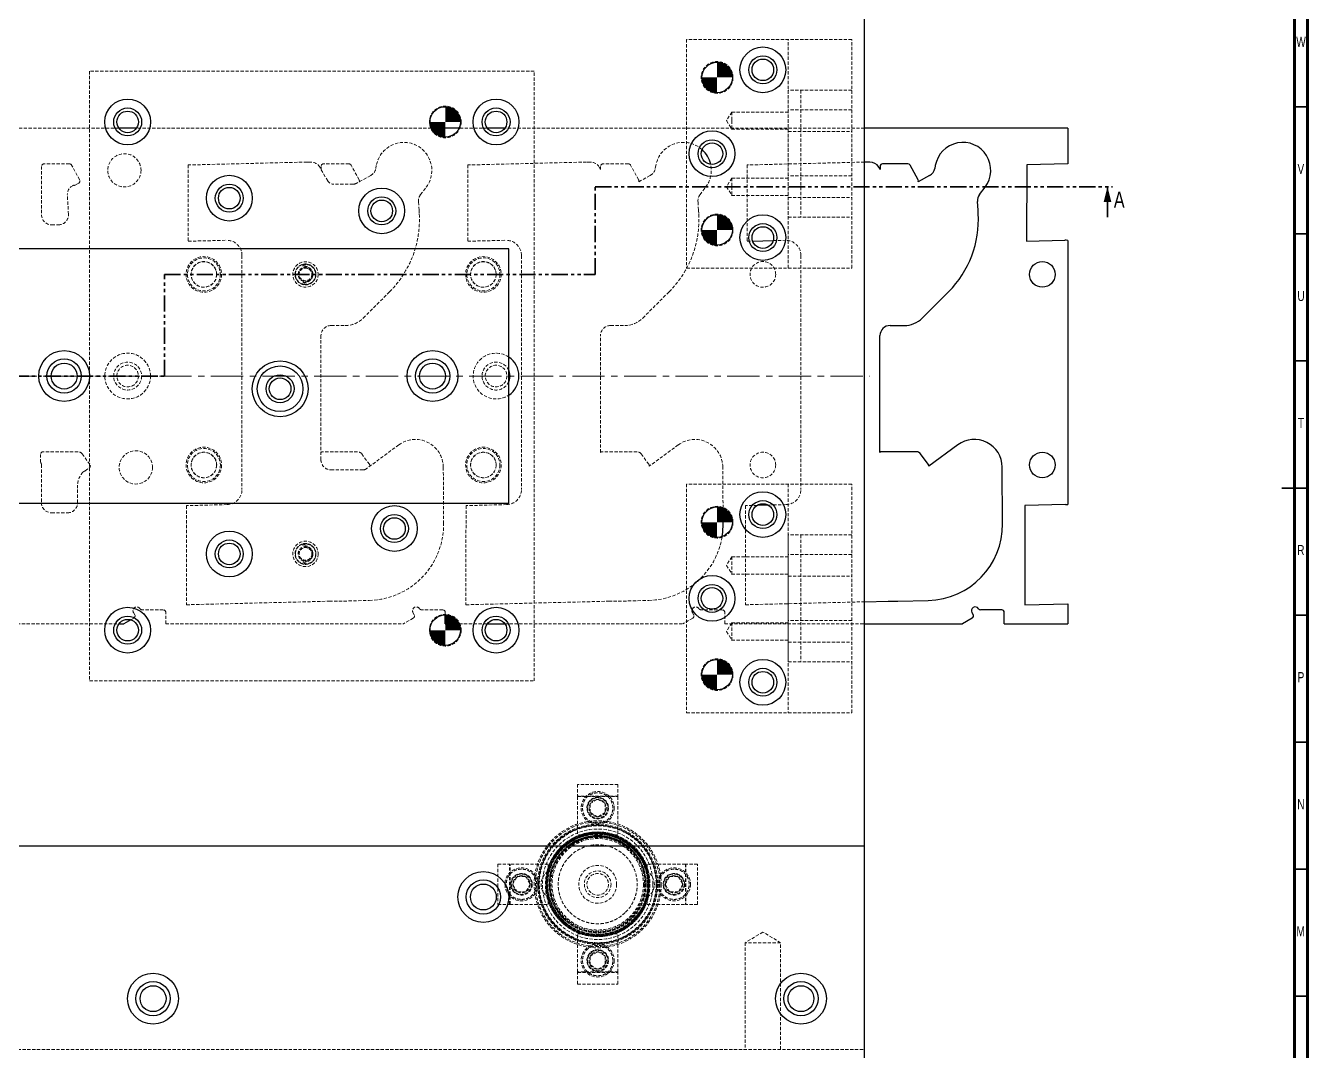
# Model space of a CAD drawing. Header units: millimetres. Extents: x 4 to 895, y 5 to 1495.
# Drawn here: x 391 to 895, y 528 to 932 of the extents above; entities that cross this region are included whole.
import ezdxf

# ---------------------------------------------------------------- set-up
doc = ezdxf.new("R2010")
doc.units = ezdxf.units.MM
for name, pattern in [('CENTERX2', [20.32, 12.7, -2.54, 2.54, -2.54]), ('HIDDEN', [1.905, 1.27, -0.635]), ('PHANTOM', [12.7, 6.35, -1.27, 1.27, -1.27, 1.27, -1.27])]:
    doc.linetypes.add(name, pattern=pattern)
doc.styles.add('SLDTEXTSTYLE0', font='TXT', dxfattribs={"width": 0.75})

# ---------------------------------------------------------------- blocks, each defined once
blk = doc.blocks.new('SW_DOWELSYMBOL_1')
at = {"linetype": 'Continuous', "lineweight": 0}
h = blk.add_hatch(color=0, dxfattribs=at)
edge = h.paths.add_edge_path(flags=0)
edge.add_arc((0, 0), 6, 0, 90)
edge.add_line((0, 6), (0, 0))
edge.add_line((0, 0), (6, 0))
h = blk.add_hatch(color=0, dxfattribs=at)
edge = h.paths.add_edge_path(flags=0)
edge.add_arc((0, 0), 6, 180, 270)
edge.add_line((0, -6), (0, 0))
edge.add_line((0, 0), (-6, 0))
at = {"color": 0, "linetype": 'Continuous', "lineweight": 0}
blk.add_circle((0, 0), 6, dxfattribs=at)
blk = doc.blocks.new('SW_DOWELSYMBOL_2')
at = {"linetype": 'Continuous', "lineweight": 0}
h = blk.add_hatch(color=0, dxfattribs=at)
edge = h.paths.add_edge_path(flags=0)
edge.add_arc((0, 0), 6, 0, 90)
edge.add_line((0, 6), (0, 0))
edge.add_line((0, 0), (6, 0))
h = blk.add_hatch(color=0, dxfattribs=at)
edge = h.paths.add_edge_path(flags=0)
edge.add_arc((0, 0), 6, 180, 270)
edge.add_line((0, -6), (0, 0))
edge.add_line((0, 0), (-6, 0))
at = {"color": 0, "linetype": 'Continuous', "lineweight": 0}
blk.add_circle((0, 0), 6, dxfattribs=at)
blk = doc.blocks.new('SW_DOWELSYMBOL_3')
at = {"linetype": 'Continuous', "lineweight": 0}
h = blk.add_hatch(color=0, dxfattribs=at)
edge = h.paths.add_edge_path(flags=0)
edge.add_arc((0, 0), 6, 0, 90)
edge.add_line((0, 6), (0, 0))
edge.add_line((0, 0), (6, 0))
h = blk.add_hatch(color=0, dxfattribs=at)
edge = h.paths.add_edge_path(flags=0)
edge.add_arc((0, 0), 6, 180, 270)
edge.add_line((0, -6), (0, 0))
edge.add_line((0, 0), (-6, 0))
at = {"color": 0, "linetype": 'Continuous', "lineweight": 0}
blk.add_circle((0, 0), 6, dxfattribs=at)
blk = doc.blocks.new('SW_DOWELSYMBOL_4')
at = {"linetype": 'Continuous', "lineweight": 0}
h = blk.add_hatch(color=0, dxfattribs=at)
edge = h.paths.add_edge_path(flags=0)
edge.add_arc((0, 0), 6, 0, 90)
edge.add_line((0, 6), (0, 0))
edge.add_line((0, 0), (6, 0))
h = blk.add_hatch(color=0, dxfattribs=at)
edge = h.paths.add_edge_path(flags=0)
edge.add_arc((0, 0), 6, 180, 270)
edge.add_line((0, -6), (0, 0))
edge.add_line((0, 0), (-6, 0))
at = {"color": 0, "linetype": 'Continuous', "lineweight": 0}
blk.add_circle((0, 0), 6, dxfattribs=at)
blk = doc.blocks.new('SW_DOWELSYMBOL_5')
at = {"linetype": 'Continuous', "lineweight": 0}
h = blk.add_hatch(color=0, dxfattribs=at)
edge = h.paths.add_edge_path(flags=0)
edge.add_arc((0, 0), 6, 0, 90)
edge.add_line((0, 6), (0, 0))
edge.add_line((0, 0), (6, 0))
h = blk.add_hatch(color=0, dxfattribs=at)
edge = h.paths.add_edge_path(flags=0)
edge.add_arc((0, 0), 6, 180, 270)
edge.add_line((0, -6), (0, 0))
edge.add_line((0, 0), (-6, 0))
at = {"color": 0, "linetype": 'Continuous', "lineweight": 0}
blk.add_circle((0, 0), 6, dxfattribs=at)
blk = doc.blocks.new('SW_DOWELSYMBOL_6')
at = {"linetype": 'Continuous', "lineweight": 0}
h = blk.add_hatch(color=0, dxfattribs=at)
edge = h.paths.add_edge_path(flags=0)
edge.add_arc((0, 0), 6, 0, 90)
edge.add_line((0, 6), (0, 0))
edge.add_line((0, 0), (6, 0))
h = blk.add_hatch(color=0, dxfattribs=at)
edge = h.paths.add_edge_path(flags=0)
edge.add_arc((0, 0), 6, 180, 270)
edge.add_line((0, -6), (0, 0))
edge.add_line((0, 0), (-6, 0))
at = {"color": 0, "linetype": 'Continuous', "lineweight": 0}
blk.add_circle((0, 0), 6, dxfattribs=at)

msp = doc.modelspace()

# ---------------------------------------------------------------- linework, layer by layer
at = {"color": 7, "linetype": 'Continuous', "lineweight": 70}
for p, q in [((895, 1495), (895, 5)), ((890, 1490), (890, 10))]:
    msp.add_line(p, q, dxfattribs=at)
at = {"color": 7, "linetype": 'Continuous', "lineweight": 25}
for p, q in [((720.694, 609.057), (720.694, 979.057)), ((434.131, 891.557), (427.257, 891.557)), ((561.149, 891.557), (550.24, 891.557)), ((579.131, 891.557), (572.257, 891.557)), ((800.694, 891.557), (720.694, 891.557)), ((800.694, 891.557), (800.694, 877.518)), ((721.292, 878.275), (720.694, 878.26)), ((722.804, 878.274), (721.292, 878.275)), ((726.824, 875.345), (726.287, 876.275)), ((726.824, 876.558), (726.824, 875.345)), ((737.779, 877.557), (727.824, 877.557)), ((741.786, 871.274), (738.658, 877.035)), ((746.342, 872.951), (741.869, 870.522)), ((748.567, 876.893), (748.374, 875.782)), ((784.536, 877.118), (784.52, 847.111)), ((800.694, 877.518), (784.536, 877.118)), ((765.968, 865.466), (768.166, 868.36)), ((765.372, 859.394), (765.162, 862.8)), ((765.458, 857.988), (765.372, 859.394)), ((580.694, 844.057), (230.694, 844.057)), ((580.694, 744.057), (580.694, 844.057)), ((676.679, 847.164), (684.774, 847.365)), ((784.52, 847.111), (799.546, 847.483)), ((800.694, 847.401), (800.694, 743.542)), ((743.426, 816.879), (753.802, 827.244)), ((730.791, 813.957), (736.354, 813.954)), ((726.764, 763.974), (726.789, 809.959)), ((757.396, 766.977), (746.005, 758.584)), ((741.174, 764.25), (727.454, 764.25)), ((745.819, 759.317), (742.784, 763.437)), ((775.064, 735.931), (774.921, 758.193)), ((230.694, 744.057), (580.694, 744.057)), ((665.064, 735.931), (665.025, 742.087)), ((682.739, 743.284), (678.468, 743.178)), ((783.865, 743.064), (783.844, 704.057)), ((799.843, 743.459), (783.865, 743.064)), ((720.694, 705.218), (730.056, 705.449)), ((730.056, 705.449), (733.806, 705.447)), ((733.806, 705.447), (745.813, 705.747)), ((774.694, 702.057), (766.399, 702.057)), ((783.844, 704.057), (800.694, 704.475)), ((800.694, 704.475), (800.694, 696.557)), ((427.257, 696.557), (429.237, 696.557)), ((431.943, 698.12), (429.237, 696.557)), ((555.694, 696.557), (555.694, 700.057)), ((555.694, 696.557), (561.149, 696.557)), ((572.257, 696.557), (579.131, 696.557)), ((720.694, 696.557), (759.237, 696.557)), ((763.095, 698.785), (759.237, 696.557)), ((762.995, 700.957), (763.461, 700.151)), ((775.694, 696.557), (775.694, 701.057)), ((775.694, 696.557), (800.694, 696.557)), ((720.694, 609.057), (160.694, 609.057)), ((720.694, 489.057), (720.694, 609.057))]:
    msp.add_line(p, q, dxfattribs=at)
at = {"color": 7, "linetype": 'HIDDEN', "lineweight": 18}
for p, q in [((715.694, 926.557), (650.694, 926.557)), ((650.694, 926.557), (650.694, 836.557)), ((690.694, 836.557), (690.694, 926.557)), ((715.694, 836.557), (715.694, 926.557)), ((590.694, 914.057), (415.694, 914.057)), ((415.694, 914.057), (415.694, 674.057)), ((590.694, 674.057), (590.694, 914.057)), ((690.694, 906.557), (690.694, 856.557)), ((715.694, 906.557), (690.694, 906.557)), ((695.694, 906.557), (695.694, 856.557)), ((668.444, 897.957), (666.401, 894.557)), ((668.444, 897.957), (668.444, 894.557)), ((690.694, 897.957), (668.444, 897.957)), ((715.694, 898.807), (690.694, 898.807)), ((666.401, 894.557), (668.444, 891.157)), ((668.444, 894.557), (668.444, 891.157)), ((427.257, 891.557), (160.694, 891.557)), ((550.24, 891.557), (434.131, 891.557)), ((572.257, 891.557), (561.149, 891.557)), ((720.694, 891.557), (579.131, 891.557)), ((668.444, 891.157), (690.694, 891.157)), ((690.694, 890.307), (715.694, 890.307)), ((501.292, 878.275), (454.536, 877.118)), ((502.804, 878.274), (501.292, 878.275)), ((611.292, 878.275), (564.536, 877.118)), ((612.804, 878.274), (611.292, 878.275)), ((720.694, 878.26), (674.536, 877.118)), ((396.824, 876.558), (396.814, 857.559)), ((407.779, 877.557), (397.824, 877.557)), ((411.786, 871.274), (408.658, 877.035)), ((454.536, 877.118), (454.52, 847.111)), ((509.416, 870.856), (506.287, 876.275)), ((506.824, 876.558), (506.824, 875.345)), ((517.779, 877.557), (507.824, 877.557)), ((521.786, 871.274), (518.658, 877.035)), ((526.342, 872.951), (520.672, 869.872)), ((528.567, 876.893), (528.374, 875.782)), ((564.536, 877.118), (564.52, 847.111)), ((616.824, 875.345), (616.287, 876.275)), ((616.824, 876.558), (616.824, 875.345)), ((627.779, 877.557), (617.824, 877.557)), ((631.786, 871.274), (628.658, 877.035)), ((636.342, 872.951), (631.869, 870.522)), ((638.567, 876.893), (638.374, 875.782)), ((674.536, 877.118), (674.52, 847.111)), ((715.694, 872.807), (690.694, 872.807)), ((409.045, 868.989), (409.296, 869.125)), ((410.067, 869.202), (411.385, 869.918)), ((519.433, 869.557), (511.664, 869.557)), ((545.968, 865.466), (548.166, 868.36)), ((655.968, 865.466), (658.166, 868.36)), ((668.444, 871.957), (666.401, 868.557)), ((666.401, 868.557), (668.444, 865.157)), ((668.444, 871.957), (668.444, 868.557)), ((690.694, 871.957), (668.444, 871.957)), ((668.444, 868.557), (668.444, 865.157)), ((407.423, 857.683), (406.961, 865.229)), ((545.372, 859.394), (545.162, 862.8)), ((655.372, 859.394), (655.162, 862.8)), ((668.444, 865.157), (690.694, 865.157)), ((690.694, 864.307), (715.694, 864.307)), ((545.458, 857.988), (545.372, 859.394)), ((655.458, 857.988), (655.372, 859.394)), ((400.812, 853.557), (403.423, 853.556)), ((690.694, 856.557), (715.694, 856.557)), ((454.52, 847.111), (469.546, 847.483)), ((564.52, 847.111), (579.546, 847.483)), ((674.52, 847.111), (676.679, 847.164)), ((684.774, 847.365), (689.546, 847.483)), ((475.694, 841.485), (475.694, 749.458)), ((585.694, 841.485), (585.694, 749.458)), ((695.694, 841.485), (695.694, 749.458)), ((503.577, 833.976), (503.493, 834.742)), ((503.582, 833.977), (503.548, 833.639)), ((504.78, 834.113), (504.729, 834.646)), ((650.694, 836.557), (715.694, 836.557)), ((523.426, 816.879), (533.802, 827.244)), ((633.426, 816.879), (643.802, 827.244)), ((510.791, 813.957), (516.354, 813.954)), ((620.791, 813.957), (626.354, 813.954)), ((506.763, 761.124), (506.789, 809.959)), ((616.764, 763.974), (616.789, 809.959)), ((537.396, 766.977), (524.55, 757.512)), ((647.396, 766.977), (636.005, 758.584)), ((396.454, 763.25), (396.454, 760.25)), ((411.174, 764.25), (397.454, 764.25)), ((415.82, 759.317), (412.784, 763.437)), ((521.174, 764.25), (507.454, 764.25)), ((525.82, 759.317), (522.784, 763.437)), ((631.174, 764.25), (617.454, 764.25)), ((635.82, 759.317), (632.784, 763.437)), ((396.762, 759.183), (396.754, 744.252)), ((413.998, 756.732), (415.608, 757.919)), ((523.363, 757.122), (510.763, 757.122)), ((555.064, 735.931), (554.921, 758.193)), ((665.025, 742.087), (664.921, 758.193)), ((411.01, 744.273), (410.968, 750.778)), ((715.694, 751.557), (650.694, 751.557)), ((650.694, 751.557), (650.694, 661.557)), ((690.694, 751.557), (690.694, 661.557)), ((715.694, 661.557), (715.694, 751.557)), ((453.865, 743.064), (453.844, 704.057)), ((469.843, 743.459), (453.865, 743.064)), ((563.865, 743.064), (563.844, 704.057)), ((579.843, 743.459), (563.865, 743.064)), ((673.865, 743.064), (673.844, 704.057)), ((678.468, 743.178), (673.865, 743.064)), ((689.843, 743.459), (682.739, 743.284)), ((400.752, 740.25), (407.008, 740.247)), ((690.694, 731.557), (690.694, 681.557)), ((715.694, 731.557), (690.694, 731.557)), ((695.694, 731.557), (695.694, 681.557)), ((503.577, 723.976), (503.493, 724.742)), ((503.582, 723.977), (503.548, 723.639)), ((504.78, 724.113), (504.729, 724.646)), ((668.444, 722.957), (666.401, 719.557)), ((668.444, 722.957), (668.444, 716.157)), ((690.694, 722.957), (668.444, 722.957)), ((715.694, 723.807), (690.694, 723.807)), ((666.401, 719.557), (668.444, 716.157)), ((668.444, 716.157), (690.694, 716.157)), ((690.694, 715.307), (715.694, 715.307)), ((444.694, 702.057), (436.399, 702.057)), ((453.844, 704.057), (510.056, 705.449)), ((510.056, 705.449), (513.806, 705.447)), ((513.806, 705.447), (525.813, 705.747)), ((554.694, 702.057), (546.399, 702.057)), ((563.844, 704.057), (620.056, 705.449)), ((620.056, 705.449), (623.806, 705.447)), ((623.806, 705.447), (635.813, 705.747)), ((664.694, 702.057), (656.399, 702.057)), ((673.844, 704.057), (720.694, 705.218)), ((335.694, 696.557), (427.257, 696.557)), ((433.095, 698.785), (431.943, 698.12)), ((432.995, 700.957), (433.461, 700.151)), ((445.694, 696.557), (445.694, 701.057)), ((445.694, 696.557), (539.237, 696.557)), ((543.095, 698.785), (539.237, 696.557)), ((542.995, 700.957), (543.461, 700.151)), ((555.694, 700.057), (555.694, 701.057)), ((561.149, 696.557), (572.257, 696.557)), ((579.131, 696.557), (649.237, 696.557)), ((653.095, 698.785), (649.237, 696.557)), ((652.995, 700.957), (653.461, 700.151)), ((665.694, 696.557), (665.694, 701.057)), ((665.694, 696.557), (720.694, 696.557)), ((668.444, 696.957), (666.401, 693.557)), ((668.444, 696.957), (668.444, 690.157)), ((690.694, 696.957), (668.444, 696.957)), ((715.694, 697.807), (690.694, 697.807)), ((666.401, 693.557), (668.444, 690.157)), ((668.444, 690.157), (690.694, 690.157)), ((690.694, 689.307), (715.694, 689.307)), ((690.694, 681.557), (715.694, 681.557)), ((415.694, 674.057), (590.694, 674.057)), ((650.694, 661.557), (715.694, 661.557)), ((623.644, 633.357), (607.744, 633.357)), ((607.744, 633.357), (607.744, 628.757)), ((623.644, 633.357), (623.644, 628.757)), ((623.644, 628.757), (607.744, 628.757)), ((607.744, 628.557), (607.744, 628.757)), ((607.744, 628.557), (623.644, 628.557)), ((607.744, 628.557), (607.744, 613.557)), ((612.694, 625.79), (615.694, 627.522)), ((612.694, 622.325), (612.694, 625.79)), ((615.694, 627.522), (618.694, 625.79)), ((618.694, 625.79), (618.694, 622.325)), ((623.644, 628.757), (623.644, 628.557)), ((623.644, 628.557), (623.644, 613.557)), ((615.694, 620.593), (612.694, 622.325)), ((618.694, 622.325), (615.694, 620.593)), ((611.25, 613.557), (607.744, 613.557)), ((623.644, 613.557), (620.139, 613.557)), ((602.399, 607.352), (604.449, 609.057)), ((576.394, 602.007), (576.394, 586.107)), ((576.394, 602.007), (580.994, 602.007)), ((580.994, 586.107), (580.994, 602.007)), ((580.994, 602.007), (581.194, 602.007)), ((581.194, 586.107), (581.194, 602.007)), ((596.194, 602.007), (581.194, 602.007)), ((596.194, 598.502), (596.194, 602.007)), ((635.194, 602.007), (635.194, 598.502)), ((650.194, 602.007), (635.194, 602.007)), ((650.194, 602.007), (650.194, 586.107)), ((650.394, 602.007), (650.194, 602.007)), ((650.394, 602.007), (650.394, 586.107)), ((654.994, 602.007), (650.394, 602.007)), ((654.994, 586.107), (654.994, 602.007)), ((582.23, 594.057), (583.962, 597.057)), ((583.962, 597.057), (587.426, 597.057)), ((587.426, 597.057), (589.159, 594.057)), ((642.23, 594.057), (643.962, 597.057)), ((643.962, 597.057), (647.426, 597.057)), ((647.426, 597.057), (649.159, 594.057)), ((583.962, 591.057), (582.23, 594.057)), ((587.426, 591.057), (583.962, 591.057)), ((589.159, 594.057), (587.426, 591.057)), ((643.962, 591.057), (642.23, 594.057)), ((647.426, 591.057), (643.962, 591.057)), ((649.159, 594.057), (647.426, 591.057)), ((576.394, 586.107), (580.994, 586.107)), ((580.994, 586.107), (581.194, 586.107)), ((581.194, 586.107), (596.194, 586.107)), ((596.194, 586.107), (596.194, 589.613)), ((635.194, 589.613), (635.194, 586.107)), ((635.194, 586.107), (650.194, 586.107)), ((650.394, 586.107), (650.194, 586.107)), ((654.994, 586.107), (650.394, 586.107)), ((680.694, 575.264), (673.694, 571.057)), ((687.694, 571.057), (680.694, 575.264)), ((607.744, 574.557), (611.25, 574.557)), ((607.744, 559.557), (607.744, 574.557)), ((620.139, 574.557), (623.644, 574.557)), ((623.644, 559.557), (623.644, 574.557)), ((687.694, 571.057), (673.694, 571.057)), ((673.694, 571.057), (673.694, 529.057)), ((687.694, 529.057), (687.694, 571.057)), ((612.694, 565.79), (615.694, 567.522)), ((612.694, 562.325), (612.694, 565.79)), ((615.694, 567.522), (618.694, 565.79)), ((618.694, 565.79), (618.694, 562.325)), ((615.694, 560.593), (612.694, 562.325)), ((618.694, 562.325), (615.694, 560.593)), ((623.644, 559.557), (607.744, 559.557)), ((607.744, 559.357), (607.744, 559.557)), ((607.744, 554.757), (607.744, 559.357)), ((607.744, 559.357), (623.644, 559.357)), ((623.644, 559.557), (623.644, 559.357)), ((623.644, 554.757), (623.644, 559.357)), ((607.744, 554.757), (623.644, 554.757)), ((160.694, 529.057), (720.694, 529.057))]:
    msp.add_line(p, q, dxfattribs=at)
at = {"color": 7, "linetype": 'Continuous', "lineweight": 35}
for p, q in [((890, 900), (895, 900)), ((816.334, 856.557), (816.334, 868.557)), ((890, 850), (895, 850)), ((890, 800), (895, 800)), ((895.001, 750), (884.999, 750)), ((890, 750), (895, 750)), ((890, 700), (895, 700)), ((890, 650), (895, 650)), ((890, 600), (895, 600)), ((890, 550), (895, 550))]:
    msp.add_line(p, q, dxfattribs=at)
at = {"color": 7, "linetype": 'PHANTOM', "lineweight": 35}
for p, q in [((614.737, 834.057), (614.737, 868.557)), ((614.737, 868.557), (818.334, 868.557)), ((445.172, 794.057), (445.172, 834.057)), ((445.172, 834.057), (614.737, 834.057)), ((385.392, 794.057), (445.172, 794.057))]:
    msp.add_line(p, q, dxfattribs=at)
at = {"color": 7, "linetype": 'CENTERX2', "lineweight": 18}
msp.add_line((158.694, 794.057), (722.694, 794.057), dxfattribs=at)
at = {"color": 7, "linetype": 'Continuous', "lineweight": 25, "flags": 128}
for points in [[(581.194, 794.057), (581.007, 795.481), (580.694, 796.349)], [(580.694, 791.766), (581.007, 792.634), (581.194, 794.057)], [(664.671, 730.892), (664.901, 732.61), (665.064, 735.931)]]:
    msp.add_lwpolyline(points, dxfattribs=at)
at = {"color": 7, "linetype": 'Continuous', "lineweight": 25}
for centre, radius in [((680.694, 914.557), 9), ((680.694, 914.557), 5.5), ((680.694, 914.557), 4.25), ((662.694, 911.557), 6), ((430.694, 894.057), 9), ((575.694, 894.057), 9), ((430.694, 894.057), 5.5), ((430.694, 894.057), 4.25), ((555.694, 894.057), 6), ((575.694, 894.057), 5.5), ((575.694, 894.057), 4.25), ((660.694, 881.557), 9), ((660.694, 881.557), 5.5), ((660.694, 881.557), 4.25), ((470.694, 864.057), 9), ((470.694, 864.057), 5.5), ((470.694, 864.057), 4.25), ((530.694, 859.057), 9), ((530.694, 859.057), 5.5), ((530.694, 859.057), 4.25), ((662.694, 851.557), 6), ((680.694, 848.557), 9), ((680.694, 848.557), 5.5), ((680.694, 848.557), 4.25), ((790.694, 834.057), 5.05), ((405.694, 794.057), 10), ((550.694, 794.057), 10), ((405.694, 794.057), 6.75), ((405.694, 794.057), 5.1), ((490.694, 789.057), 11), ((490.694, 789.057), 9), ((550.694, 794.057), 6.75), ((550.694, 794.057), 5.1), ((490.694, 789.057), 5.5), ((490.694, 789.057), 4.25), ((790.694, 759.057), 5.05), ((680.694, 739.557), 9), ((535.694, 734.057), 9), ((662.694, 736.557), 6), ((680.694, 739.557), 5.5), ((680.694, 739.557), 4.25), ((535.694, 734.057), 5.5), ((535.694, 734.057), 4.25), ((470.694, 724.057), 9), ((470.694, 724.057), 5.5), ((470.694, 724.057), 4.25), ((660.694, 706.557), 9), ((660.694, 706.557), 5.5), ((660.694, 706.557), 4.25), ((430.694, 694.057), 9), ((575.694, 694.057), 9), ((430.694, 694.057), 5.5), ((430.694, 694.057), 4.25), ((555.694, 694.057), 6), ((575.694, 694.057), 5.5), ((575.694, 694.057), 4.25), ((662.694, 676.557), 6), ((680.694, 673.557), 9), ((680.694, 673.557), 5.5), ((680.694, 673.557), 4.25), ((570.694, 589.057), 10), ((570.694, 589.057), 6.75), ((570.694, 589.057), 5.1), ((440.694, 549.057), 10), ((440.694, 549.057), 6.75), ((695.694, 549.057), 10), ((695.694, 549.057), 6.75), ((440.694, 549.057), 5.1), ((695.694, 549.057), 5.1)]:
    msp.add_circle(centre, radius, dxfattribs=at)
at = {"color": 7, "linetype": 'HIDDEN', "lineweight": 18}
for centre, radius in [((662.694, 911.557), 6.25), ((555.694, 894.057), 6.25), ((429.405, 875.012), 6.55), ((662.694, 851.557), 6.25), ((460.694, 834.057), 7), ((460.694, 834.057), 6.5), ((460.694, 834.057), 5.05), ((460.694, 834.057), 5), ((500.694, 834.057), 5), ((570.694, 834.057), 7), ((570.694, 834.057), 6.5), ((570.694, 834.057), 5.05), ((570.694, 834.057), 5), ((680.694, 834.057), 5.05), ((500.694, 834.057), 2.55), ((500.694, 834.057), 2.5), ((430.694, 794.057), 9), ((430.694, 794.057), 5.5), ((430.694, 794.057), 4.25), ((575.694, 794.057), 4.25), ((433.921, 758.122), 6.55), ((460.694, 759.057), 7), ((460.694, 759.057), 6.5), ((460.694, 759.057), 5.05), ((460.694, 759.057), 5), ((570.694, 759.057), 7), ((570.694, 759.057), 6.5), ((570.694, 759.057), 5.05), ((570.694, 759.057), 5), ((680.694, 759.057), 5.05), ((662.694, 736.557), 6.25), ((500.694, 724.057), 5), ((500.694, 724.057), 2.55), ((500.694, 724.057), 2.5), ((555.694, 694.057), 6.25), ((662.694, 676.557), 6.25), ((615.694, 624.057), 6.5), ((615.694, 624.057), 4.25), ((615.694, 624.057), 4.2), ((615.694, 624.057), 4), ((615.694, 624.057), 3.4), ((615.694, 624.057), 3.375), ((615.694, 594.057), 25), ((615.694, 594.057), 24.5), ((615.694, 594.057), 23.625), ((615.694, 594.057), 23), ((615.694, 594.057), 21.75), ((615.694, 594.057), 20.334), ((615.694, 594.057), 20.175), ((615.694, 594.057), 19.83), ((615.694, 594.057), 19.67), ((615.694, 594.057), 19.65), ((615.694, 594.057), 19.027), ((615.694, 594.057), 19), ((615.694, 594.057), 18.452), ((615.694, 594.057), 18), ((585.694, 594.057), 6.5), ((615.694, 594.057), 7.45), ((645.694, 594.057), 6.5), ((585.694, 594.057), 4.25), ((585.694, 594.057), 4.2), ((585.694, 594.057), 4), ((585.694, 594.057), 3.4), ((585.694, 594.057), 3.375), ((615.694, 594.057), 5.25), ((615.694, 594.057), 4.25), ((645.694, 594.057), 4.25), ((645.694, 594.057), 4.2), ((645.694, 594.057), 4), ((645.694, 594.057), 3.4), ((645.694, 594.057), 3.375), ((615.694, 564.057), 6.5), ((615.694, 564.057), 4.25), ((615.694, 564.057), 4.2), ((615.694, 564.057), 4), ((615.694, 564.057), 3.4), ((615.694, 564.057), 3.375)]:
    msp.add_circle(centre, radius, dxfattribs=at)
for centre, radius, start, end in [((539.405, 875.012), 11, 322.7916, 170.15119), ((649.405, 875.012), 11, 47.9824, 170.15119), ((502.823, 874.275), 4, 30, 90.27075), ((612.823, 874.275), 4, 30, 90.27075), ((397.824, 876.557), 1, 90, 179.96943), ((407.779, 876.557), 1, 28.50302, 90), ((507.824, 876.557), 1, 90, 179.96943), ((517.779, 876.557), 1, 28.50302, 90), ((524.433, 876.467), 4, 298.50302, 350.15119), ((617.824, 876.557), 1, 90, 179.96943), ((627.779, 876.557), 1, 28.50302, 90), ((634.433, 876.467), 4, 298.50302, 350.15119), ((649.405, 875.012), 11, 322.7916, 12.22888), ((410.953, 865.474), 4, 118.50302, 183.50302), ((409.589, 870.081), 1, 252.93002, 298.50302), ((410.908, 870.797), 1, 298.50302, 28.50302), ((511.664, 872.154), 2.596, 210, 270), ((519.433, 872.154), 2.596, 270, 298.50302), ((520.908, 870.797), 1, 344.07602, 28.50302), ((630.908, 870.797), 1, 344.07602, 28.50302), ((549.154, 863.047), 4, 142.7916, 183.53693), ((659.154, 863.047), 4, 142.7916, 183.53693), ((403.425, 857.556), 4, 269.96943, 1.82875), ((505.533, 855.543), 40, 314.96943, 3.50302), ((615.533, 855.543), 40, 314.96943, 3.50302), ((400.814, 857.557), 4, 179.96943, 269.96943), ((469.694, 841.485), 6, 0, 91.41839), ((579.694, 841.485), 6, 0, 91.41839), ((689.694, 841.485), 6, 0, 91.41839), ((500.694, 834.057), 4, 76.57854, 180), ((500.694, 834.057), 4, 180, 61.48325), ((500.688, 834.052), 2.9, 6.43413, 321.87487), ((510.789, 809.957), 4, 89.96943, 179.96943), ((516.359, 823.954), 10, 269.96943, 314.96943), ((620.789, 809.957), 4, 89.96943, 179.96943), ((626.359, 823.954), 10, 269.96943, 314.96943), ((575.694, 794.057), 9, 56.25101, 303.74899), ((575.694, 794.057), 5.5, 24.61998, 335.38002), ((543.921, 758.122), 11, 0.36878, 126.3847), ((653.921, 758.122), 11, 0.36878, 126.3847), ((397.454, 763.25), 1, 90, 180), ((411.174, 762.25), 2, 36.3847, 90), ((507.454, 763.25), 1, 90, 133.58877), ((521.174, 762.25), 2, 36.3847, 90), ((617.454, 763.25), 1, 90, 133.58877), ((631.174, 762.25), 2, 36.3847, 90), ((397.454, 760.25), 1, 180, 212.21895), ((395.762, 759.184), 1, 359.96943, 32.21895), ((413.404, 757.537), 1, 282.24911, 306.3847), ((415.014, 758.724), 1, 306.3847, 36.3847), ((510.763, 761.122), 4, 179.96943, 270), ((523.363, 759.122), 2, 270, 306.3847), ((525.014, 758.724), 1, 351.9577, 36.3847), ((635.014, 758.724), 1, 351.9577, 36.3847), ((418.968, 750.83), 8, 137.23575, 180.36878), ((413.829, 755.583), 1, 102.24911, 137.23575), ((469.694, 749.458), 6, 271.41839, 0), ((579.694, 749.458), 6, 271.41839, 0), ((689.694, 749.458), 6, 271.41839, 0), ((400.754, 744.25), 4, 179.96943, 269.96943), ((407.01, 744.247), 4, 269.96943, 0.36878), ((525.065, 735.738), 30, 271.42957, 0.36878), ((500.694, 724.057), 4, 76.57854, 180), ((500.694, 724.057), 4, 180, 61.48325), ((500.688, 724.052), 2.9, 6.43419, 321.87487), ((635.065, 735.738), 30, 271.42957, 350.70552), ((434.294, 701.707), 1.5, 32.68364, 210), ((436.399, 703.057), 1, 212.68364, 270), ((444.694, 701.057), 1, 0, 90), ((544.294, 701.707), 1.5, 32.68364, 210), ((546.399, 703.057), 1, 212.68364, 270), ((554.694, 701.057), 1, 0, 90), ((654.294, 701.707), 1.5, 32.68364, 210), ((656.399, 703.057), 1, 212.68364, 270), ((664.694, 701.057), 1, 0, 90), ((432.595, 699.651), 1, 300, 30), ((542.595, 699.651), 1, 300, 30), ((652.595, 699.651), 1, 300, 30), ((615.694, 594.057), 20.2, 315, 135), ((615.694, 594.057), 20, 131.40962, 0), ((615.694, 594.057), 19.99, 131.37711, 315), ((615.694, 594.057), 19.97, 131.31193, 315), ((615.694, 594.057), 19.8, 130.74781, 315), ((615.694, 594.057), 19.092, 128.21644, 225), ((615.694, 594.057), 19.092, 225, 51.78356), ((615.694, 594.057), 19.8, 315, 49.25219), ((615.694, 594.057), 19.97, 315, 48.68807), ((615.694, 594.057), 19.99, 315, 48.62289), ((615.694, 594.057), 20, 0, 48.59038), ((599.394, 594.057), 6, 122.58507, 237.41493), ((631.994, 594.057), 6, 302.58507, 57.41493)]:
    msp.add_arc(centre, radius, start, end, dxfattribs=at)
at = {"color": 7, "linetype": 'Continuous', "lineweight": 25}
for centre, radius, start, end in [((649.405, 875.012), 11, 12.22888, 47.9824), ((759.405, 875.012), 11, 322.7916, 170.15119), ((722.823, 874.275), 4, 30, 90.27075), ((727.824, 876.557), 1, 90, 179.96943), ((737.779, 876.557), 1, 28.50302, 90), ((744.433, 876.467), 4, 298.50302, 350.15119), ((740.908, 870.797), 1, 344.07602, 28.50302), ((769.154, 863.047), 4, 142.7916, 183.53693), ((725.533, 855.543), 40, 314.96943, 3.50302), ((799.694, 841.485), 6, 80.40593, 91.41839), ((730.789, 809.957), 4, 89.96943, 179.96943), ((736.359, 823.954), 10, 269.96943, 314.96943), ((575.694, 794.057), 9, 0, 56.25101), ((575.694, 794.057), 9, 303.74899, 0), ((763.921, 758.122), 11, 0.36878, 126.3847), ((727.454, 763.25), 1, 90, 133.58877), ((741.174, 762.25), 2, 36.3847, 90), ((745.014, 758.724), 1, 351.9577, 36.3847), ((799.694, 749.458), 6, 271.41839, 279.59407), ((745.065, 735.738), 30, 271.42957, 0.36878), ((764.294, 701.707), 1.5, 32.68364, 210), ((766.399, 703.057), 1, 212.68364, 270), ((774.694, 701.057), 1, 0, 90), ((762.595, 699.651), 1, 300, 30), ((615.694, 594.057), 20, 48.59038, 131.40962), ((615.694, 594.057), 19.99, 48.62289, 131.37711), ((615.694, 594.057), 19.97, 48.68807, 131.31193)]:
    msp.add_arc(centre, radius, start, end, dxfattribs=at)
at = {"color": 8, "linetype": 'Continuous', "lineweight": 25}
for radius, start, end in [(19.8, 49.25219, 130.74781), (19.092, 51.78356, 128.21644)]:
    msp.add_arc((615.694, 594.057), radius, start, end, dxfattribs=at)
at = {"color": 7, "linetype": 'HIDDEN', "lineweight": 18}
for points, knots in [([(504.769, 834.254), (504.755, 834.481), (504.722, 835.027), (504.42, 835.846), (503.913, 836.658), (503.225, 837.33), (502.403, 837.825), (501.488, 838.118), (500.531, 838.192), (499.582, 838.042), (498.693, 837.678), (497.913, 837.12), (497.282, 836.396), (496.834, 835.546), (496.595, 834.616), (496.577, 833.656), (496.78, 832.717), (497.195, 831.851), (497.798, 831.103), (498.556, 830.516), (499.431, 830.118), (500.374, 829.933), (501.332, 829.97), (502.258, 830.227), (503.1, 830.69), (503.806, 831.337), (504.325, 832.061), (504.505, 832.593), (504.584, 832.826)], [0, 0, 0, 0, 0.0280444, 0.067437, 0.1064165, 0.1457287, 0.1851808, 0.2240903, 0.2635583, 0.3028423, 0.3418448, 0.3813716, 0.4204136, 0.4596514, 0.4991396, 0.5380552, 0.5774811, 0.616834, 0.6557866, 0.6953046, 0.7344274, 0.7735796, 0.8130923, 0.8520331, 0.8914055, 0.9308157, 0.9697375, 1, 1, 1, 1]), ([(499.613, 837.386), (499.616, 837.379), (499.624, 837.364), (499.659, 837.338), (499.794, 837.297), (500.355, 837.282), (501.32, 837.161), (502.448, 836.569), (503.225, 835.659), (503.606, 834.616), (503.612, 833.545), (503.266, 832.545), (502.605, 831.708), (501.692, 831.113), (500.785, 830.877), (500.124, 830.829), (499.804, 830.816), (499.678, 830.784), (499.639, 830.764), (499.62, 830.746), (499.611, 830.726), (499.609, 830.705), (499.618, 830.674), (499.66, 830.611), (499.849, 830.464), (500.346, 830.258), (501.16, 830.154), (502.185, 830.327), (503.216, 830.835), (504.107, 831.717), (504.692, 832.885), (504.867, 834.203), (504.594, 835.518), (503.902, 836.668), (502.874, 837.509), (501.652, 837.943), (500.694, 837.928), (500.144, 837.767), (499.951, 837.687), (499.823, 837.619), (499.738, 837.563), (499.676, 837.513), (499.636, 837.47), (499.615, 837.432), (499.608, 837.406), (499.612, 837.391), (499.613, 837.386)], [0, 0, 0, 0, 0.00085387, 0.00194134, 0.00468682, 0.01673064, 0.06469567, 0.1132772, 0.15631828, 0.19669046, 0.23579848, 0.27463055, 0.31370863, 0.35376223, 0.39523693, 0.41772149, 0.42848005, 0.43117743, 0.43225175, 0.43333706, 0.43402495, 0.43471312, 0.43569172, 0.437502, 0.44323078, 0.46220713, 0.49740912, 0.53425012, 0.57780478, 0.62480763, 0.67294273, 0.72228901, 0.77187292, 0.82138695, 0.87062611, 0.91847135, 0.96473338, 0.97550076, 0.982966, 0.98817842, 0.99183462, 0.99441467, 0.99718137, 0.99828282, 0.99939628, 1, 1, 1, 1]), ([(503.548, 834.451), (503.566, 834.353), (503.625, 834.034), (503.549, 833.484), (503.433, 833.009), (503.298, 832.793), (503.282, 832.768)], [0, 0, 0, 0, 0.1726669, 0.55827, 0.9489118, 1, 1, 1, 1]), ([(504.674, 834.767), (504.748, 834.539), (504.832, 834.277), (504.784, 834.015), (504.777, 833.98)], [0, 0, 0, 0, 0.8674689, 1, 1, 1, 1]), ([(504.769, 724.254), (504.755, 724.481), (504.722, 725.027), (504.42, 725.846), (503.913, 726.658), (503.225, 727.33), (502.403, 727.825), (501.488, 728.118), (500.531, 728.192), (499.582, 728.042), (498.693, 727.678), (497.913, 727.12), (497.282, 726.396), (496.834, 725.546), (496.595, 724.616), (496.577, 723.656), (496.78, 722.717), (497.195, 721.851), (497.798, 721.103), (498.556, 720.516), (499.431, 720.118), (500.374, 719.933), (501.332, 719.97), (502.258, 720.227), (503.1, 720.69), (503.806, 721.337), (504.325, 722.061), (504.505, 722.593), (504.584, 722.826)], [0, 0, 0, 0, 0.0280443, 0.0674367, 0.1064164, 0.1457287, 0.1851807, 0.2240902, 0.2635582, 0.3028422, 0.3418447, 0.3813716, 0.4204135, 0.4596513, 0.4991397, 0.5380551, 0.5774811, 0.616834, 0.6557866, 0.6953046, 0.7344274, 0.7735797, 0.8130923, 0.8520331, 0.8914056, 0.9308159, 0.9697377, 1, 1, 1, 1]), ([(499.613, 727.386), (499.616, 727.379), (499.624, 727.364), (499.659, 727.338), (499.794, 727.297), (500.355, 727.282), (501.32, 727.161), (502.448, 726.569), (503.225, 725.659), (503.606, 724.616), (503.612, 723.545), (503.266, 722.545), (502.605, 721.708), (501.692, 721.113), (500.785, 720.877), (500.124, 720.829), (499.804, 720.816), (499.678, 720.784), (499.639, 720.764), (499.62, 720.746), (499.611, 720.726), (499.609, 720.705), (499.618, 720.674), (499.66, 720.611), (499.849, 720.464), (500.346, 720.258), (501.16, 720.154), (502.185, 720.327), (503.216, 720.835), (504.107, 721.717), (504.692, 722.885), (504.867, 724.203), (504.594, 725.518), (503.902, 726.668), (502.874, 727.509), (501.652, 727.943), (500.694, 727.928), (500.144, 727.767), (499.951, 727.687), (499.823, 727.619), (499.738, 727.563), (499.676, 727.513), (499.636, 727.47), (499.615, 727.432), (499.608, 727.406), (499.612, 727.391), (499.613, 727.386)], [0, 0, 0, 0, 0.0008537, 0.0019413, 0.0046867, 0.0167305, 0.0646956, 0.113277, 0.1563182, 0.1966904, 0.2357984, 0.2746304, 0.3137084, 0.3537621, 0.3952368, 0.4177214, 0.4284799, 0.4311773, 0.4322517, 0.4333369, 0.4340248, 0.4347131, 0.4356915, 0.4375017, 0.4432306, 0.462207, 0.497409, 0.53425, 0.5778046, 0.6248075, 0.6729425, 0.7222888, 0.7718728, 0.8213868, 0.870626, 0.9184712, 0.9647333, 0.9755007, 0.9829659, 0.9881783, 0.9918345, 0.9944146, 0.9971814, 0.9982828, 0.9993963, 1, 1, 1, 1]), ([(503.548, 724.451), (503.566, 724.353), (503.625, 724.034), (503.549, 723.484), (503.433, 723.009), (503.298, 722.793), (503.282, 722.768)], [0, 0, 0, 0, 0.1726676, 0.558272, 0.948911, 1, 1, 1, 1]), ([(621.694, 624.057), (621.614, 624.812), (621.491, 625.973), (620.743, 627.371), (619.968, 628.33), (619.007, 629.11), (617.61, 629.835), (615.694, 630.202), (613.779, 629.835), (612.382, 629.11), (611.42, 628.33), (610.646, 627.371), (609.898, 625.973), (609.775, 624.812), (609.694, 624.057)], [0, 0, 0, 0, 0.11972881, 0.18418043, 0.25000002, 0.3158196, 0.38027123, 0.50000004, 0.61972807, 0.6841804, 0.74999998, 0.81581957, 0.88027119, 1, 1, 1, 1]), ([(609.694, 624.057), (609.775, 623.303), (609.898, 622.142), (610.646, 620.745), (611.42, 619.783), (612.382, 619.009), (613.779, 618.261), (614.94, 618.138), (615.694, 618.057)], [0, 0, 0, 0, 0.2394561, 0.3683608, 0.5, 0.6316392, 0.7605439, 1, 1, 1, 1]), ([(615.694, 618.057), (616.449, 618.138), (617.61, 618.261), (619.007, 619.009), (619.968, 619.783), (620.743, 620.745), (621.491, 622.142), (621.614, 623.303), (621.694, 624.057)], [0, 0, 0, 0, 0.2394576, 0.3683609, 0.5000001, 0.6316393, 0.7605439, 1, 1, 1, 1]), ([(615.694, 570.832), (614.278, 570.907), (611.36, 571.062), (607.784, 572.134), (604.992, 573.399), (602.261, 574.996), (599.154, 577.518), (596.138, 581.232), (593.981, 585.394), (592.737, 589.723), (592.34, 594.058), (592.737, 598.392), (593.766, 601.968), (595.037, 604.759), (596.632, 607.491), (599.155, 610.597), (602.869, 613.617), (607.031, 615.76), (611.36, 617.052), (614.278, 617.207), (615.694, 617.282)], [0, 0, 0, 0, 0.0582483, 0.1199858, 0.1521828, 0.1843725, 0.2500413, 0.31571, 0.3800142, 0.4417516, 0.5, 0.5582483, 0.6199859, 0.6521829, 0.6843725, 0.7500413, 0.81571, 0.8800142, 0.9417516, 1, 1, 1, 1]), ([(615.694, 617.282), (614.278, 617.207), (611.36, 617.053), (607.784, 615.981), (604.992, 614.716), (602.261, 613.119), (599.154, 610.597), (596.138, 606.883), (593.981, 602.72), (592.737, 598.392), (592.34, 594.057), (592.737, 589.723), (593.766, 586.147), (595.037, 583.356), (596.632, 580.624), (599.155, 577.518), (602.869, 574.498), (607.031, 572.355), (611.36, 571.063), (614.278, 570.908), (615.694, 570.832)], [0, 0, 0, 0, 0.0582484, 0.1199858, 0.1521828, 0.1843725, 0.2500413, 0.31571, 0.3800141, 0.4417517, 0.5, 0.5582484, 0.6199858, 0.6521827, 0.6843725, 0.7500413, 0.81571, 0.8800142, 0.9417517, 1, 1, 1, 1]), ([(615.694, 617.282), (617.111, 617.207), (620.028, 617.053), (623.605, 615.981), (626.396, 614.716), (629.128, 613.119), (632.234, 610.597), (635.254, 606.883), (637.397, 602.72), (638.689, 598.392), (638.844, 595.474), (638.919, 594.057)], [0, 0, 0, 0, 0.1164967, 0.2399719, 0.3043658, 0.3687451, 0.5000826, 0.6314201, 0.7600282, 0.8835033, 1, 1, 1, 1]), ([(638.919, 594.057), (638.844, 595.474), (638.69, 598.392), (637.618, 601.968), (636.353, 604.759), (634.756, 607.491), (632.234, 610.597), (628.52, 613.617), (624.357, 615.76), (620.029, 617.052), (617.111, 617.207), (615.694, 617.282)], [0, 0, 0, 0, 0.1164967, 0.2399718, 0.3043657, 0.3687451, 0.5000825, 0.63142, 0.7600281, 0.8835033, 1, 1, 1, 1]), ([(615.694, 573.482), (614.44, 573.549), (611.855, 573.687), (608.02, 574.831), (604.332, 576.73), (601.042, 579.405), (598.807, 582.157), (597.394, 584.577), (596.268, 587.05), (595.356, 590.218), (595.004, 594.057), (595.357, 597.897), (596.459, 601.732), (598.369, 605.419), (601.042, 608.71), (603.794, 610.944), (606.214, 612.359), (608.687, 613.48), (611.855, 614.429), (614.44, 614.566), (615.694, 614.632)], [0, 0, 0, 0, 0.0582484, 0.1199858, 0.1842899, 0.2499587, 0.3156274, 0.3478167, 0.3800142, 0.4417516, 0.5, 0.5582483, 0.619986, 0.68429, 0.7499587, 0.8156274, 0.8478168, 0.8800142, 0.9417517, 1, 1, 1, 1]), ([(635.726, 598.756), (635.427, 599.808), (634.817, 601.957), (633.231, 604.992), (631.135, 607.813), (628.538, 610.263), (625.56, 612.229), (622.336, 613.634), (619.018, 614.454), (615.694, 614.72), (612.37, 614.454), (609.053, 613.634), (605.829, 612.229), (602.851, 610.263), (600.254, 607.813), (598.158, 604.992), (596.572, 601.957), (595.962, 599.808), (595.663, 598.756)], [0, 0, 0, 0, 0.0594157, 0.1213986, 0.1852191, 0.25, 0.3147807, 0.3786013, 0.4405842, 0.5, 0.5594158, 0.6213988, 0.6852193, 0.7500001, 0.8147808, 0.8786014, 0.9405842, 1, 1, 1, 1]), ([(615.694, 614.632), (616.949, 614.566), (619.534, 614.428), (623.369, 613.284), (627.056, 611.385), (630.347, 608.71), (632.581, 605.958), (633.996, 603.538), (635.117, 601.065), (636.066, 597.897), (636.203, 595.312), (636.269, 594.057)], [0, 0, 0, 0, 0.1164967, 0.2399716, 0.3685799, 0.4999174, 0.6312549, 0.6956336, 0.7600279, 0.8835033, 1, 1, 1, 1]), ([(601.411, 579.774), (600.834, 580.394), (599.681, 581.634), (598.265, 583.75), (597.368, 585.501), (596.842, 586.788), (596.563, 587.556), (596.316, 588.334), (596.101, 589.122), (595.976, 589.664), (595.9, 590.031), (595.815, 590.45), (595.707, 591.095), (595.607, 591.89), (595.542, 592.606), (595.503, 593.328), (595.494, 593.853), (595.495, 594.444), (595.513, 595.065), (595.573, 595.893), (595.659, 596.669), (595.773, 597.43), (595.877, 597.979), (596.017, 598.639), (596.188, 599.341), (596.476, 600.304), (596.79, 601.197), (597.52, 602.995), (598.886, 605.535), (600.586, 607.424), (601.411, 608.341)], [0, 0, 0, 0, 0.0799846, 0.1599686, 0.2399531, 0.265697, 0.2914406, 0.3171817, 0.3429193, 0.3686563, 0.3698154, 0.3783587, 0.4091449, 0.4316754, 0.4541015, 0.4771018, 0.5001014, 0.5037735, 0.5330124, 0.5588161, 0.5822606, 0.6069034, 0.6315457, 0.6350989, 0.6707449, 0.6999246, 0.730085, 0.7602447, 0.8836083, 1, 1, 1, 1]), ([(602.399, 580.762), (601.632, 581.616), (600.05, 583.376), (598.312, 586.593), (597.156, 590.203), (596.759, 594.057), (597.156, 597.912), (598.312, 601.522), (600.05, 604.739), (601.632, 606.498), (602.399, 607.352)], [0, 0, 0, 0, 0.11651615, 0.24001157, 0.36864112, 0.49999999, 0.63135936, 0.75998843, 0.88348385, 1, 1, 1, 1]), ([(626.693, 583.059), (627.328, 583.765), (628.637, 585.221), (630.074, 587.882), (631.031, 590.868), (631.359, 594.058), (631.03, 597.245), (630.079, 600.238), (628.619, 602.877), (626.755, 605.118), (624.514, 606.982), (621.874, 608.443), (618.882, 609.393), (615.695, 609.722), (612.505, 609.394), (609.519, 608.438), (606.858, 607), (605.402, 605.691), (604.696, 605.056)], [0, 0, 0, 0, 0.0582582, 0.1200058, 0.1843206, 0.25, 0.3156796, 0.3799944, 0.441742, 0.5, 0.5582579, 0.6200056, 0.6843203, 0.75, 0.8156797, 0.8799942, 0.9417419, 1, 1, 1, 1]), ([(626.94, 609.057), (627.644, 608.511), (629.254, 607.262), (631.309, 604.708), (633.085, 601.531), (634.231, 597.91), (634.63, 594.058), (634.233, 590.202), (633.077, 586.593), (631.339, 583.376), (629.757, 581.616), (628.989, 580.762)], [0, 0, 0, 0, 0.0829162, 0.1897713, 0.3030268, 0.4209906, 0.5414581, 0.6619252, 0.7798894, 0.8931449, 1, 1, 1, 1]), ([(604.696, 605.056), (604.061, 604.35), (602.752, 602.894), (601.314, 600.233), (600.358, 597.247), (600.03, 594.057), (600.358, 590.868), (601.314, 587.882), (602.752, 585.221), (604.061, 583.765), (604.696, 583.059)], [0, 0, 0, 0, 0.116516, 0.2400111, 0.3686407, 0.5000001, 0.6313588, 0.7599884, 0.8834836, 1, 1, 1, 1]), ([(585.694, 600.057), (584.94, 599.977), (583.779, 599.854), (582.381, 599.106), (581.421, 598.331), (580.642, 597.37), (579.917, 595.973), (579.549, 594.057), (579.917, 592.142), (580.642, 590.745), (581.421, 589.783), (582.381, 589.009), (583.779, 588.261), (584.94, 588.138), (585.694, 588.057)], [0, 0, 0, 0, 0.1197285, 0.1841801, 0.2499998, 0.3158194, 0.3802712, 0.5000001, 0.6197282, 0.68418, 0.7500002, 0.8158199, 0.8802715, 1, 1, 1, 1]), ([(591.694, 594.057), (591.614, 594.812), (591.491, 595.973), (590.743, 597.37), (589.968, 598.331), (589.007, 599.106), (587.61, 599.854), (586.449, 599.977), (585.694, 600.057)], [0, 0, 0, 0, 0.2394575, 0.3683611, 0.5000002, 0.6316393, 0.7605432, 1, 1, 1, 1]), ([(645.694, 600.057), (644.94, 599.977), (643.779, 599.854), (642.382, 599.106), (641.42, 598.331), (640.646, 597.37), (639.898, 595.973), (639.775, 594.812), (639.694, 594.057)], [0, 0, 0, 0, 0.2394561, 0.3683607, 0.4999999, 0.6316391, 0.7605424, 1, 1, 1, 1]), ([(645.694, 588.057), (646.449, 588.138), (647.61, 588.261), (649.007, 589.009), (649.967, 589.783), (650.747, 590.745), (651.471, 592.142), (651.839, 594.057), (651.471, 595.973), (650.747, 597.37), (649.967, 598.331), (649.007, 599.106), (647.61, 599.854), (646.449, 599.977), (645.694, 600.057)], [0, 0, 0, 0, 0.1197288, 0.1841805, 0.25, 0.3158202, 0.3802719, 0.4999999, 0.6197287, 0.6841804, 0.75, 0.8158195, 0.8802712, 1, 1, 1, 1]), ([(585.694, 588.057), (586.449, 588.138), (587.61, 588.261), (589.007, 589.009), (589.968, 589.783), (590.743, 590.745), (591.491, 592.142), (591.614, 593.303), (591.694, 594.057)], [0, 0, 0, 0, 0.2394568, 0.3683608, 0.4999999, 0.6316403, 0.7605439, 1, 1, 1, 1]), ([(638.919, 594.057), (638.844, 592.641), (638.69, 589.723), (637.618, 586.147), (636.353, 583.356), (634.756, 580.624), (632.234, 577.518), (628.52, 574.498), (624.357, 572.355), (620.029, 571.063), (617.111, 570.908), (615.694, 570.832)], [0, 0, 0, 0, 0.1164967, 0.2399715, 0.3043654, 0.3687451, 0.5000825, 0.63142, 0.7600281, 0.8835033, 1, 1, 1, 1]), ([(636.269, 594.057), (636.203, 592.803), (636.065, 590.218), (634.92, 586.383), (633.022, 582.696), (630.347, 579.405), (627.595, 577.171), (625.175, 575.756), (622.702, 574.635), (619.534, 573.686), (616.949, 573.549), (615.694, 573.482)], [0, 0, 0, 0, 0.1164967, 0.2399717, 0.36858, 0.4999175, 0.631255, 0.6956334, 0.7600284, 0.8835033, 1, 1, 1, 1]), ([(615.694, 570.832), (617.111, 570.907), (620.028, 571.062), (623.605, 572.134), (626.396, 573.399), (629.128, 574.996), (632.234, 577.518), (635.254, 581.232), (637.397, 585.394), (638.689, 589.723), (638.844, 592.641), (638.919, 594.057)], [0, 0, 0, 0, 0.1164967, 0.2399719, 0.3043658, 0.3687451, 0.5000826, 0.6314201, 0.7600285, 0.8835033, 1, 1, 1, 1]), ([(639.694, 594.057), (639.775, 593.303), (639.898, 592.142), (640.646, 590.745), (641.42, 589.783), (642.382, 589.009), (643.779, 588.261), (644.94, 588.138), (645.694, 588.057)], [0, 0, 0, 0, 0.23945616, 0.36835946, 0.49999991, 0.63163913, 0.76054384, 1, 1, 1, 1]), ([(595.663, 589.359), (595.962, 588.307), (596.572, 586.158), (598.158, 583.123), (600.254, 580.302), (602.851, 577.852), (605.829, 575.886), (609.053, 574.481), (612.37, 573.661), (615.694, 573.395), (619.018, 573.661), (622.336, 574.481), (625.56, 575.886), (628.538, 577.852), (631.135, 580.302), (633.231, 583.123), (634.817, 586.158), (635.427, 588.307), (635.726, 589.359)], [0, 0, 0, 0, 0.0594158, 0.1213986, 0.1852194, 0.2499999, 0.3147807, 0.3786012, 0.4405842, 0.5, 0.5594158, 0.6213987, 0.6852193, 0.75, 0.8147807, 0.8786014, 0.9405843, 1, 1, 1, 1]), ([(628.989, 580.762), (628.135, 579.995), (626.376, 578.413), (623.159, 576.675), (619.549, 575.519), (615.694, 575.122), (611.84, 575.519), (608.23, 576.675), (605.013, 578.413), (603.253, 579.995), (602.399, 580.762)], [0, 0, 0, 0, 0.11651591, 0.24001154, 0.36864064, 0.50000011, 0.63135907, 0.75998865, 0.88348428, 1, 1, 1, 1]), ([(604.696, 583.059), (605.402, 582.424), (606.858, 581.115), (609.519, 579.677), (612.505, 578.721), (615.694, 578.393), (618.883, 578.721), (621.869, 579.677), (624.531, 581.115), (625.987, 582.424), (626.693, 583.059)], [0, 0, 0, 0, 0.1165162, 0.2400115, 0.3686405, 0.5, 0.6313594, 0.759989, 0.883484, 1, 1, 1, 1]), ([(629.978, 579.774), (629.358, 579.197), (628.118, 578.044), (626.002, 576.628), (624.251, 575.731), (622.964, 575.205), (622.196, 574.926), (621.418, 574.679), (620.63, 574.464), (620.088, 574.339), (619.721, 574.263), (619.302, 574.178), (618.656, 574.07), (617.862, 573.97), (617.146, 573.905), (616.424, 573.866), (615.899, 573.857), (615.308, 573.859), (614.687, 573.876), (613.859, 573.936), (613.083, 574.022), (612.322, 574.136), (611.773, 574.24), (611.113, 574.38), (610.411, 574.552), (609.448, 574.839), (608.555, 575.153), (606.757, 575.884), (604.217, 577.249), (602.328, 578.949), (601.411, 579.774)], [0, 0, 0, 0, 0.0799841, 0.1599687, 0.2399533, 0.2656967, 0.2914408, 0.3171819, 0.3429195, 0.3686564, 0.3698155, 0.3783584, 0.409145, 0.4316751, 0.4541017, 0.4771016, 0.5001016, 0.5037738, 0.5330127, 0.5588159, 0.5822604, 0.6069032, 0.631546, 0.6350991, 0.6707448, 0.6999248, 0.7300849, 0.760245, 0.8836083, 1, 1, 1, 1]), ([(615.694, 570.057), (614.94, 569.977), (613.779, 569.854), (612.382, 569.106), (611.42, 568.331), (610.646, 567.37), (609.898, 565.973), (609.775, 564.812), (609.694, 564.057)], [0, 0, 0, 0, 0.2394559, 0.3683612, 0.5000003, 0.6316394, 0.7605425, 1, 1, 1, 1]), ([(621.694, 564.057), (621.614, 564.812), (621.491, 565.973), (620.743, 567.37), (619.968, 568.331), (619.007, 569.106), (617.61, 569.854), (616.449, 569.977), (615.694, 570.057)], [0, 0, 0, 0, 0.2394574, 0.3683606, 0.4999996, 0.6316387, 0.7605426, 1, 1, 1, 1]), ([(609.694, 564.057), (609.775, 563.303), (609.898, 562.142), (610.646, 560.744), (611.42, 559.785), (612.382, 559.005), (613.779, 558.28), (615.694, 557.913), (617.61, 558.28), (619.007, 559.005), (619.968, 559.785), (620.743, 560.744), (621.491, 562.142), (621.614, 563.303), (621.694, 564.057)], [0, 0, 0, 0, 0.1197282, 0.1841798, 0.2499995, 0.3158196, 0.3802717, 0.5, 0.619729, 0.6841804, 0.7500005, 0.8158202, 0.8802718, 1, 1, 1, 1])]:
    msp.add_open_spline(points, degree=3, knots=knots, dxfattribs=at)
at = {"color": 8, "linetype": 'Continuous', "lineweight": 25}
msp.add_open_spline([(604.449, 609.057), (604.644, 609.225), (605.761, 610.182), (608.247, 611.417), (611.835, 612.603), (615.694, 612.989), (619.554, 612.603), (623.142, 611.417), (625.627, 610.182), (626.745, 609.225), (626.94, 609.057)], degree=3, knots=[0, 0, 0, 0, 0.0318656, 0.1826214, 0.3396449, 0.5000001, 0.6603559, 0.8173789, 0.9681347, 1, 1, 1, 1], dxfattribs=at)
at = {"color": 7, "linetype": 'Continuous', "lineweight": 35}
msp.add_solid([(816.334, 868.557), (814.834, 862.557), (817.834, 862.557)], dxfattribs=at)

# ---------------------------------------------------------------- block references
at = {"color": 7, "linetype": 'Continuous', "lineweight": 0}
for name, p in [('SW_DOWELSYMBOL_2', (662.694, 911.557)), ('SW_DOWELSYMBOL_1', (555.694, 894.057)), ('SW_DOWELSYMBOL_3', (662.694, 851.557)), ('SW_DOWELSYMBOL_4', (662.694, 736.557)), ('SW_DOWELSYMBOL_6', (555.694, 694.057)), ('SW_DOWELSYMBOL_5', (662.694, 676.557))]:
    msp.add_blockref(name, p, dxfattribs=at)

# ---------------------------------------------------------------- texts
at = {"color": 7, "linetype": 'Continuous', "lineweight": 0, "char_height": 3.969, "attachment_point": 2, "style": 'SLDTEXTSTYLE0'}
for s, insert in [('W', (892.503, 927.56)), ('V', (892.439, 877.56)), ('U', (892.506, 827.56)), ('T', (892.488, 777.56)), ('R', (892.444, 727.56)), ('P', (892.485, 677.56)), ('N', (892.464, 627.56)), ('M', (892.362, 577.56))]:
    msp.add_mtext(s, dxfattribs=dict(at, insert=insert))
at = {"color": 7, "linetype": 'Continuous', "insert": (818.834, 866.642), "char_height": 6.35, "attachment_point": 1, "style": 'SLDTEXTSTYLE0'}
msp.add_mtext('A', dxfattribs=at)

doc.saveas('drawing.dxf')
